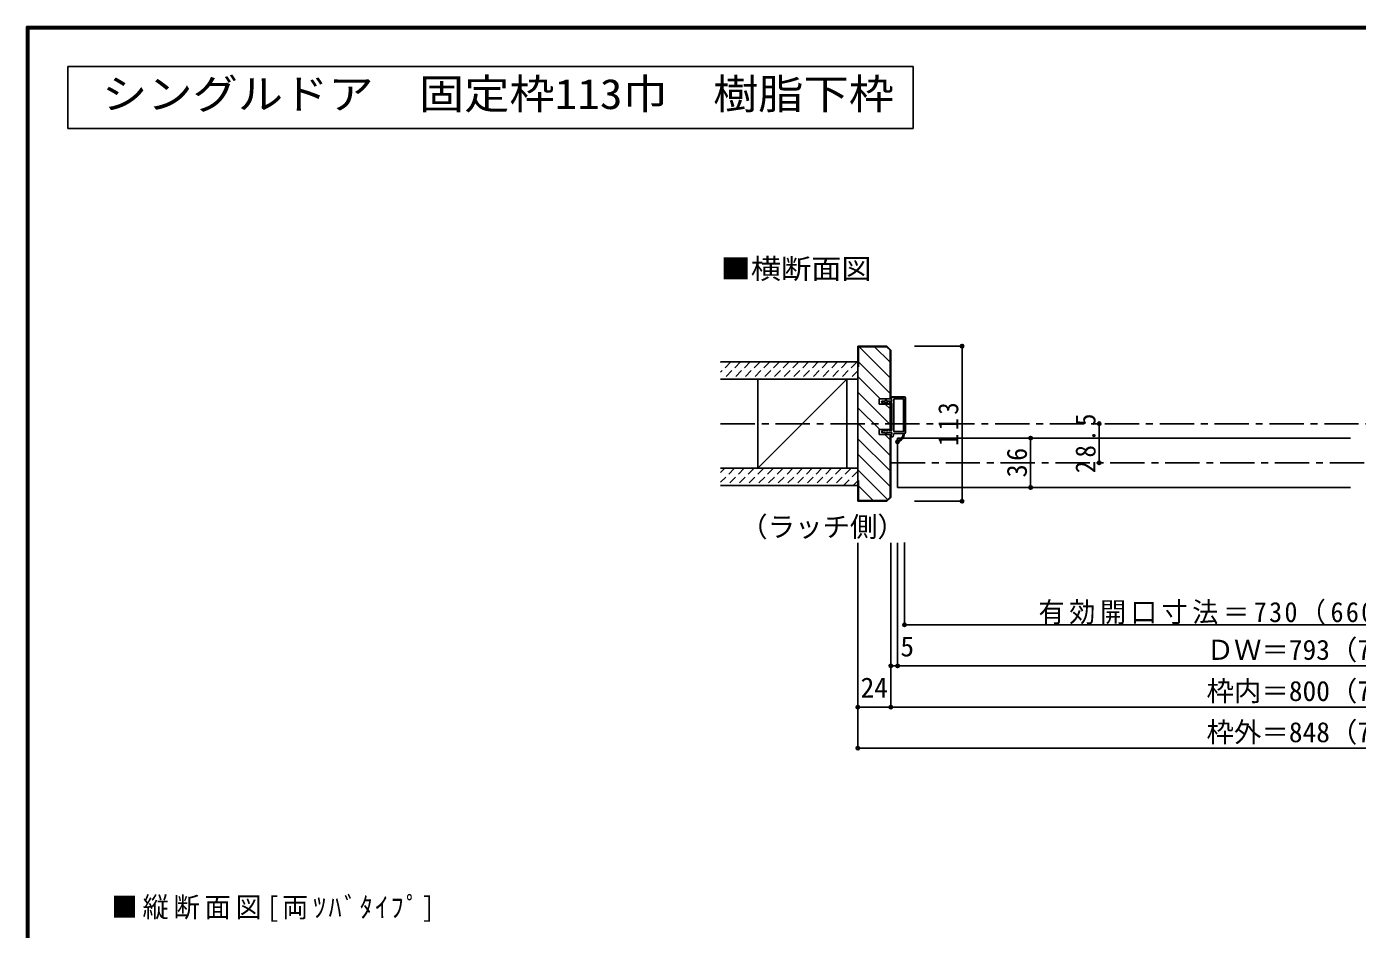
# Model space of a CAD drawing. Units: millimetres at full size, sheet at 1:5. Extents: x -973 to 977, y -718 to 696.
# Drawn here: x -973 to -3, y 38 to 696 of the extents above; entities that cross this region are included whole.
import ezdxf
from ezdxf.enums import TextEntityAlignment as Align

# ---------------------------------------------------------------- set-up
doc = ezdxf.new("R2010")
doc.units = ezdxf.units.MM
doc.header["$LTSCALE"] = 5
doc.header["$PDMODE"] = 32
doc.header["$PDSIZE"] = 2.5
doc.linetypes.add('CHAIN1', pattern=[8, 5, -1, 1, -1])
doc.linetypes.add('DASHED1', pattern=[1.8, 1.2, -0.6])
for name, color, linetype in [('0-0_補助線', 7, 'Continuous'), ('0-1_通り芯', 4, 'CHAIN1'), ('0-3_仕上げ', 7, 'Continuous'), ('0-4_枠', 3, 'Continuous'), ('0-6_扉', 6, 'Continuous'), ('0-A_文字', 3, 'Continuous'), ('0-B_寸法', 7, 'Continuous'), ('0-C_ハッチ', 4, 'DASHED1'), ('F-1_枠', 6, 'Continuous')]:
    doc.layers.add(name, color=color, linetype=linetype)
doc.styles.add('ＭＳ ゴシック', font='')
doc.styles.get('ＭＳ ゴシック').set_extended_font_data('MS Gothic')

# ---------------------------------------------------------------- blocks, each defined once
blk = doc.blocks.new('2')
at = {"layer": '0-0_補助線'}
for p, q in [((-9.846, -9.622), (-9.846, 15.078)), ((-8.846, 16.078), (0.354, 16.078)), ((-8.846, 15.878), (0.637, 15.878)), ((-8.446, 14.378), (-8.446, -8.922)), ((-8.146, 14.678), (-1.546, 14.678)), ((-1.246, 14.378), (-1.246, -8.922)), ((0.154, 11.653), (2.154, 11.653)), ((0.154, 11.653), (0.154, -8.497)), ((2.154, 10.953), (2.154, 11.653)), ((3.154, 11.653), (2.512, 10.83)), ((3.154, 11.653), (6.154, 11.653)), ((4.154, 13.753), (4.154, 13.053)), ((5.154, 13.053), (4.512, 13.876)), ((7.154, 13.053), (5.154, 13.053)), ((6.154, 10.953), (6.154, 11.653)), ((7.558, 12.258), (6.516, 10.835)), ((-1.546, -9.222), (-8.146, -9.222)), ((0.154, -8.497), (2.154, -8.497)), ((2.154, -7.797), (2.154, -8.497)), ((3.154, -8.497), (2.512, -7.674)), ((3.154, -8.497), (6.154, -8.497)), ((6.154, -7.797), (6.154, -8.497)), ((7.558, -9.101), (6.516, -7.679)), ((-1.48, -10.622), (-8.846, -10.622)), ((-1.189, -10.85), (-0.732, -12.694)), ((0.354, -12.922), (-0.441, -12.922)), ((4.154, -9.897), (0.154, -9.897)), ((0.154, -9.897), (0.154, -10.622)), ((0.154, -10.622), (0.645, -12.548)), ((4.154, -10.597), (4.154, -9.897)), ((5.154, -9.897), (4.512, -10.72)), ((7.154, -9.897), (5.154, -9.897))]:
    blk.add_line(p, q, dxfattribs=at)
for points in [[(-9.646, 15.078), (-9.646, -9.622), (-9.846, -9.622)], [(4.154, 13.053), (0.154, 13.053), (0.649, 15.723)]]:
    blk.add_lwpolyline(points, dxfattribs=at)
for centre, radius, start, end in [((-8.846, 15.078), 1, 90, 180), ((-8.846, 15.078), 0.8, 90, 180), ((-8.146, 14.378), 0.3, 90, 180), ((-1.546, 14.378), 0.3, 0, 90), ((0.354, 15.778), 0.3, 349.49875, 90), ((2.354, 10.953), 0.2, 180, 322.03043), ((4.354, 13.753), 0.2, 37.96957, 180), ((6.354, 10.953), 0.2, 180, 323.78053), ((7.154, 12.553), 0.5, 323.78053, 90), ((-8.846, -9.622), 1, 180, 270), ((-8.146, -8.922), 0.3, 180, 270), ((-1.546, -8.922), 0.3, 270, 0), ((2.354, -7.797), 0.2, 37.96957, 180), ((6.354, -7.797), 0.2, 36.21947, 180), ((7.154, -9.397), 0.5, 270, 36.21947), ((-2.846, -10.72), 6, 179.06153, 259.29815), ((-2.846, -10.72), 5.3, 178.93757, 259.29815), ((-3.896, -16.272), 0.35, 259.29815, 79.29815), ((-1.48, -10.922), 0.3, 13.9282, 90), ((-0.441, -12.622), 0.3, 193.9282, 270), ((0.354, -12.622), 0.3, 270, 14.29438), ((4.354, -10.597), 0.2, 180, 322.03043)]:
    blk.add_arc(centre, radius, start, end, dxfattribs=at)
blk.add_point((-3.896, -16.622), dxfattribs=at)

msp = doc.modelspace()

# ---------------------------------------------------------------- linework, layer by layer
at = {"layer": '0-1_通り芯'}
for p, q in [((-467.5, 406.5), (467.5, 406.5)), ((-343.5, 378), (343.5, 378))]:
    msp.add_line(p, q, dxfattribs=at)
at = {"layer": '0-3_仕上げ', "color": 2}
for p, q in [((-467.5, 451.5), (-367.5, 451.5)), ((-467.5, 439), (-367.5, 439)), ((-467.5, 374), (-367.5, 374)), ((-467.5, 361.5), (-367.5, 361.5))]:
    msp.add_line(p, q, dxfattribs=at)
at = {"layer": '0-3_仕上げ', "color": 3}
for p, q in [((-440.5, 439), (-440.5, 374)), ((-375.5, 439), (-375.5, 374))]:
    msp.add_line(p, q, dxfattribs=at)
at = {"layer": '0-3_仕上げ'}
msp.add_line((-440.5, 374), (-375.5, 439), dxfattribs=at)
at = {"layer": '0-4_枠'}
for p, q in [((-367.5, 463), (-367.5, 350)), ((-346.328, 463), (-367.5, 463)), ((-367, 448), (-367, 462.5)), ((-346.536, 462.5), (-367, 462.5)), ((-346.536, 462.5), (-344, 459.964)), ((-346.328, 463), (-343.5, 460.172)), ((-344, 459.964), (-344, 424.5)), ((-343.5, 460.172), (-343.5, 424.5)), ((-367, 448), (-367.5, 448)), ((-352, 424.5), (-343.5, 424.5)), ((-352, 420.8), (-352, 424.5)), ((-343.5, 420.8), (-352, 420.8)), ((-344, 402.2), (-344, 420.8)), ((-343.5, 402.2), (-343.5, 420.8)), ((-343.5, 402.2), (-352, 402.2)), ((-352, 398.5), (-352, 402.2)), ((-343.5, 398.5), (-352, 398.5)), ((-344, 353.036), (-344, 398.5)), ((-343.5, 352.828), (-343.5, 398.5)), ((-367, 365), (-367.5, 365)), ((-367, 365), (-367, 350.5)), ((-346.328, 350), (-367.5, 350)), ((-346.536, 350.5), (-367, 350.5)), ((-346.536, 350.5), (-344, 353.036)), ((-346.328, 350), (-343.5, 352.828))]:
    msp.add_line(p, q, dxfattribs=at)
at = {"layer": '0-6_扉'}
for p, q in [((-338.5, 396), (-338.5, 360)), ((-338.5, 396), (-8.5, 396)), ((-338.5, 360), (-8.5, 360))]:
    msp.add_line(p, q, dxfattribs=at)
at = {"layer": '0-A_文字'}
for p, q in [((-943.333, 621.667), (-943.333, 666.667)), ((-943.333, 666.667), (-327.266, 666.667)), ((-327.266, 666.667), (-327.266, 621.667)), ((-943.333, 621.667), (-327.266, 621.667))]:
    msp.add_line(p, q, dxfattribs=at)
at = {"layer": '0-B_寸法', "color": 4}
for p, q in [((-291.578, 463), (-326.1, 463)), ((-291.578, 463), (-291.578, 350)), ((-191.578, 378), (-191.578, 406.5)), ((-241.578, 360), (-241.578, 396)), ((-291.578, 350), (-326.1, 350)), ((-367.5, 170), (-367.5, 319.657)), ((-343.5, 200), (-343.5, 319.657)), ((-338.5, 230), (-338.5, 319.657)), ((-333.5, 260), (-333.5, 320)), ((-333.5, 260), (283.505, 260)), ((343.5, 230), (-343.5, 230)), ((367.5, 200), (-367.5, 200)), ((367.5, 170), (-367.5, 170))]:
    msp.add_line(p, q, dxfattribs=at)
at = {"layer": '0-B_寸法'}
for p in [(-291.578, 463), (-191.578, 406.5), (-241.578, 396), (-191.578, 378), (-241.578, 360), (-291.578, 350), (-333.5, 260), (-343.5, 230), (-338.5, 230), (-367.5, 200), (-343.5, 200), (-367.5, 170)]:
    msp.add_point(p, dxfattribs=at)
at = {"layer": '0-C_ハッチ', "linetype": 'Continuous'}
for p, q in [((-344, 439.912), (-366.588, 462.5)), ((-355.275, 462.5), (-344, 451.225)), ((-367, 451.598), (-344, 428.598)), ((-367.5, 440.784), (-351.216, 424.5)), ((-367.5, 429.47), (-344, 405.97)), ((-367.5, 418.157), (-351.543, 402.2)), ((-347.516, 420.8), (-344, 417.284)), ((-367.5, 406.843), (-344, 383.343)), ((-347.843, 398.5), (-344, 394.657)), ((-367.5, 395.529), (-344, 372.029)), ((-367.5, 384.216), (-344, 360.716)), ((-367.5, 372.902), (-345.817, 351.219)), ((-367, 361.088), (-356.412, 350.5))]:
    msp.add_line(p, q, dxfattribs=at)
at = {"layer": '0-C_ハッチ'}
for p, q in [((-467.102, 451.5), (-467.5, 451.102)), ((-460.031, 451.5), (-467.5, 444.031)), ((-452.96, 451.5), (-465.46, 439)), ((-445.889, 451.5), (-458.389, 439)), ((-438.818, 451.5), (-451.318, 439)), ((-431.747, 451.5), (-444.247, 439)), ((-424.676, 451.5), (-437.176, 439)), ((-417.605, 451.5), (-430.105, 439)), ((-410.534, 451.5), (-423.034, 439)), ((-403.463, 451.5), (-415.963, 439)), ((-396.392, 451.5), (-408.892, 439)), ((-389.321, 451.5), (-401.821, 439)), ((-382.249, 451.5), (-394.749, 439)), ((-375.178, 451.5), (-387.678, 439)), ((-368.107, 451.5), (-380.607, 439)), ((-367.5, 445.036), (-373.536, 439)), ((-464.394, 374), (-467.5, 370.894)), ((-457.323, 374), (-467.5, 363.823)), ((-450.252, 374), (-462.752, 361.5)), ((-443.181, 374), (-455.681, 361.5)), ((-436.11, 374), (-448.61, 361.5)), ((-429.039, 374), (-441.539, 361.5)), ((-421.968, 374), (-434.468, 361.5)), ((-414.897, 374), (-427.397, 361.5)), ((-407.826, 374), (-420.326, 361.5)), ((-400.755, 374), (-413.255, 361.5)), ((-393.683, 374), (-406.183, 361.5)), ((-386.612, 374), (-399.112, 361.5)), ((-379.541, 374), (-392.041, 361.5)), ((-372.47, 374), (-384.97, 361.5)), ((-367.5, 371.899), (-377.899, 361.5)), ((-367.5, 364.828), (-370.828, 361.5))]:
    msp.add_line(p, q, dxfattribs=at)
at = {"layer": 'F-1_枠'}
for p, q in [((-973.347, 695.833), (-973.347, -700.833)), ((-973.347, 695.833), (976.653, 695.833)), ((-973.347, 695), (976.653, 695)), ((-973.347, 694.167), (976.653, 694.167)), ((-972.514, 695.833), (-972.514, -700.833)), ((-971.68, 695.833), (-971.68, -700.833))]:
    msp.add_line(p, q, dxfattribs=at)

# ---------------------------------------------------------------- block references
at = {"layer": '0-0_補助線', "xscale": -1}
msp.add_blockref('2', (-342.561, 409.922), dxfattribs=at)

# ---------------------------------------------------------------- texts
at = {"layer": '0-A_文字', "style": 'ＭＳ ゴシック', "width": 1.1}
msp.add_text('シングルドア\u3000固定枠113巾\u3000樹脂下枠', height=21.99, dxfattribs=at).set_placement((-918.372, 629.167), align=Align.BOTTOM_LEFT)
at = {"layer": '0-A_文字', "color": 7, "style": 'ＭＳ ゴシック', "width": 1.1}
msp.add_text('■横断面図', height=14.66, dxfattribs=at).set_placement((-467.5, 507.657), align=Align.BOTTOM_LEFT)
at = {"layer": '0-A_文字', "color": 7, "style": 'ＭＳ ゴシック'}
msp.add_text('（ラッチ側）', height=14.66, dxfattribs=at).set_placement((-453.25, 319.657), align=Align.BOTTOM_LEFT)
at = {"layer": '0-A_文字', "color": 7, "insert": (-911.436, 43.5), "char_height": 14.66, "attachment_point": 7, "style": 'ＭＳ ゴシック'}
msp.add_mtext('\\T1.19;\\W0.95;■縦断面図[両ﾂﾊﾞﾀｲﾌﾟ]', dxfattribs=at)
at = {"layer": '0-B_寸法', "style": 'ＭＳ ゴシック'}
for s, p in [('5', (-336.5, 232.5)), ('ＤＷ＝793（723）<703>［680］', (-113.347, 230)), ('24', (-365.5, 202.5)), ('枠内＝800（730）<710>［687］', (-113.347, 200)), ('枠外＝848（778）<758>［735］', (-113.347, 170))]:
    msp.add_text(s, height=14.66, dxfattribs=at).set_placement(p, align=Align.BOTTOM_LEFT)
at = {"layer": '0-B_寸法', "char_height": 14.66, "attachment_point": 7, "rotation": 90, "style": 'ＭＳ ゴシック'}
for s, insert in [('\\T1.27;\\W0.9;113', (-294.078, 390.25)), ('\\T1.28;\\W0.9;28.5', (-194.078, 370.375)), ('\\T1.27;\\W0.95;36', (-244.078, 367.375))]:
    msp.add_mtext(s, dxfattribs=dict(at, insert=insert))
at = {"layer": '0-B_寸法', "insert": (-235.847, 260), "char_height": 14.66, "attachment_point": 7, "style": 'ＭＳ ゴシック'}
msp.add_mtext('\\T1.18;\\W0.95;有効開口寸法＝730（660）<640>［617］', dxfattribs=at)

doc.saveas('drawing.dxf')
